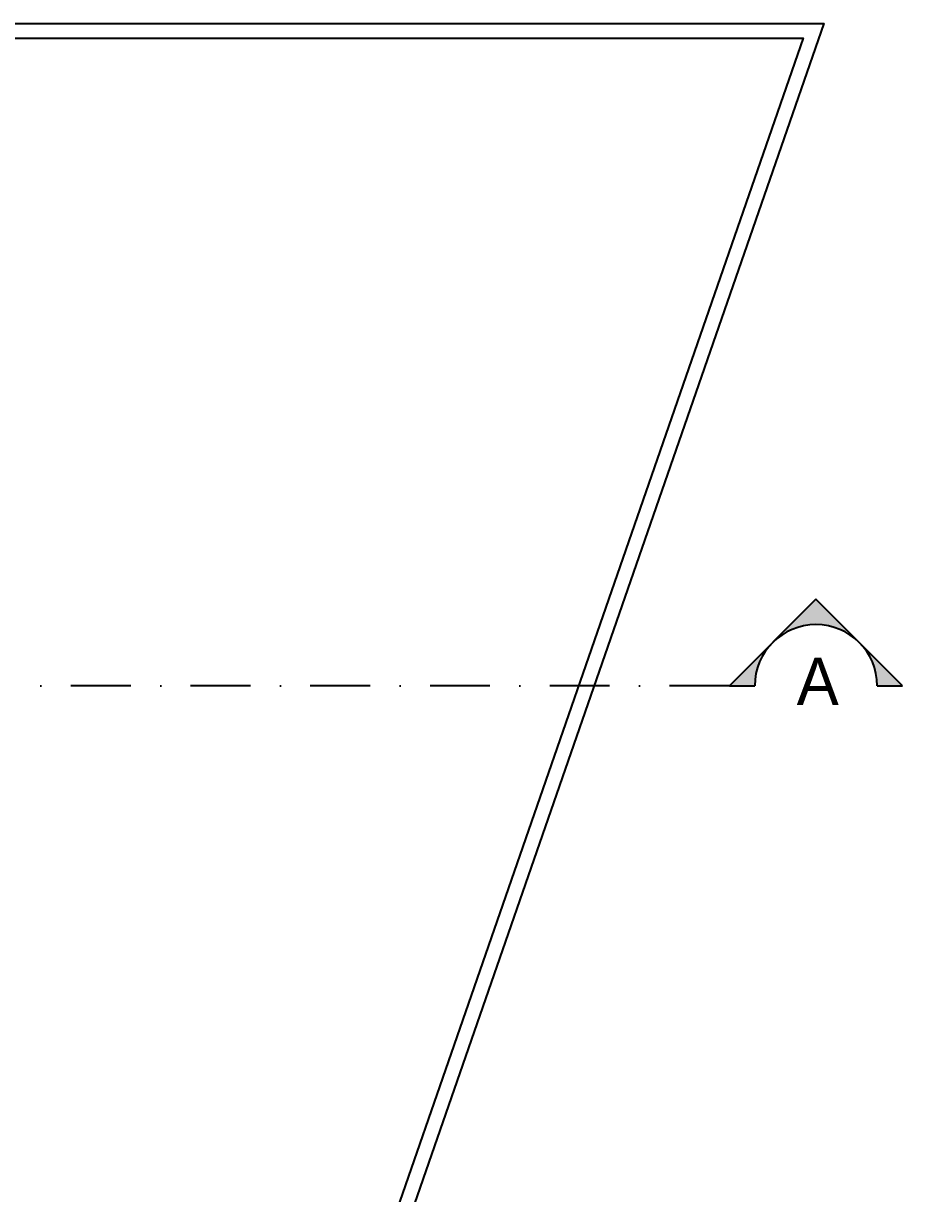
# Model space of a CAD drawing. Header units: centimetres. Extents: x 0 to 1814864, y -139216 to 99734.
# Drawn here: x 1083207 to 1084401, y 9248 to 10838 of the extents above; entities that cross this region are included whole.
import ezdxf

# ---------------------------------------------------------------- set-up
doc = ezdxf.new("R2010")
doc.units = ezdxf.units.CM
doc.header["$LTSCALE"] = 4
doc.linetypes.add('DASHDOT', pattern=[25.4, 12.7, -6.35, 0, -6.35])
doc.layers.add('0.4', color=4, linetype='Continuous')
doc.layers.add('B-CORTE', color=4, linetype='DASHDOT')
doc.layers.add('C-TEXTO-01', color=2, linetype='Continuous', lineweight=20)
doc.styles.add('Esc.125', font='ERASLGHT.TTF', dxfattribs={"height": 22.5})

# ---------------------------------------------------------------- blocks, each defined once
blk = doc.blocks.new('A$C4B335074')
at = {"layer": 'B-CORTE', "linetype": 'Continuous'}
h = blk.add_hatch(color=256, dxfattribs=at)
h.paths.add_polyline_path([(14.71, 14.71), (7.35, 7.35, -0.414214), (22.06, 7.35)])
h.paths.add_polyline_path([(22.06, 7.35, -0.198912), (25.11, 0), (29.42, 0)])
h.paths.add_polyline_path([(7.35, 7.35), (0, 0), (4.31, 0, -0.198912)])
for p, q in [((14.71, 14.71), (0, 0)), ((29.42, 0), (14.71, 14.71)), ((0, 0), (4.31, 0)), ((25.11, 0), (29.42, 0))]:
    blk.add_line(p, q, dxfattribs=at)
at = {"layer": 'B-CORTE', "linetype": 'Continuous', "ltscale": 0.4}
blk.add_arc((14.71, 0), 10.4, 0, 180, dxfattribs=at)

msp = doc.modelspace()

# ---------------------------------------------------------------- linework, layer by layer
at = {"layer": '0.4'}
for points in [[(1070931.162, 7848.105), (1070911.56, 7848.052), (1071293.446, 10837.601), (1084293.886, 10837.601), (1083455.956, 8421.334)], [(1070934.285, 7868.114), (1071311.054, 10817.601), (1084265.782, 10817.601), (1083441.723, 8441.334)]]:
    msp.add_lwpolyline(points, dxfattribs=at)
at = {"layer": 'B-CORTE', "ltscale": 1.6}
msp.add_line((1084165.596, 9937.82), (1070857.251, 9937.82), dxfattribs=at)

# ---------------------------------------------------------------- block references
at = {"layer": 'B-CORTE', "xscale": 8, "yscale": 8, "zscale": 8}
msp.add_blockref('A$C4B335074', (1084165.596, 9937.82), dxfattribs=at)

# ---------------------------------------------------------------- texts
at = {"layer": 'C-TEXTO-01', "insert": (1084257.096, 9975.963), "char_height": 64, "width": 90.27725, "attachment_point": 1, "style": 'Esc.125'}
msp.add_mtext('A', dxfattribs=at)

doc.saveas('drawing.dxf')
